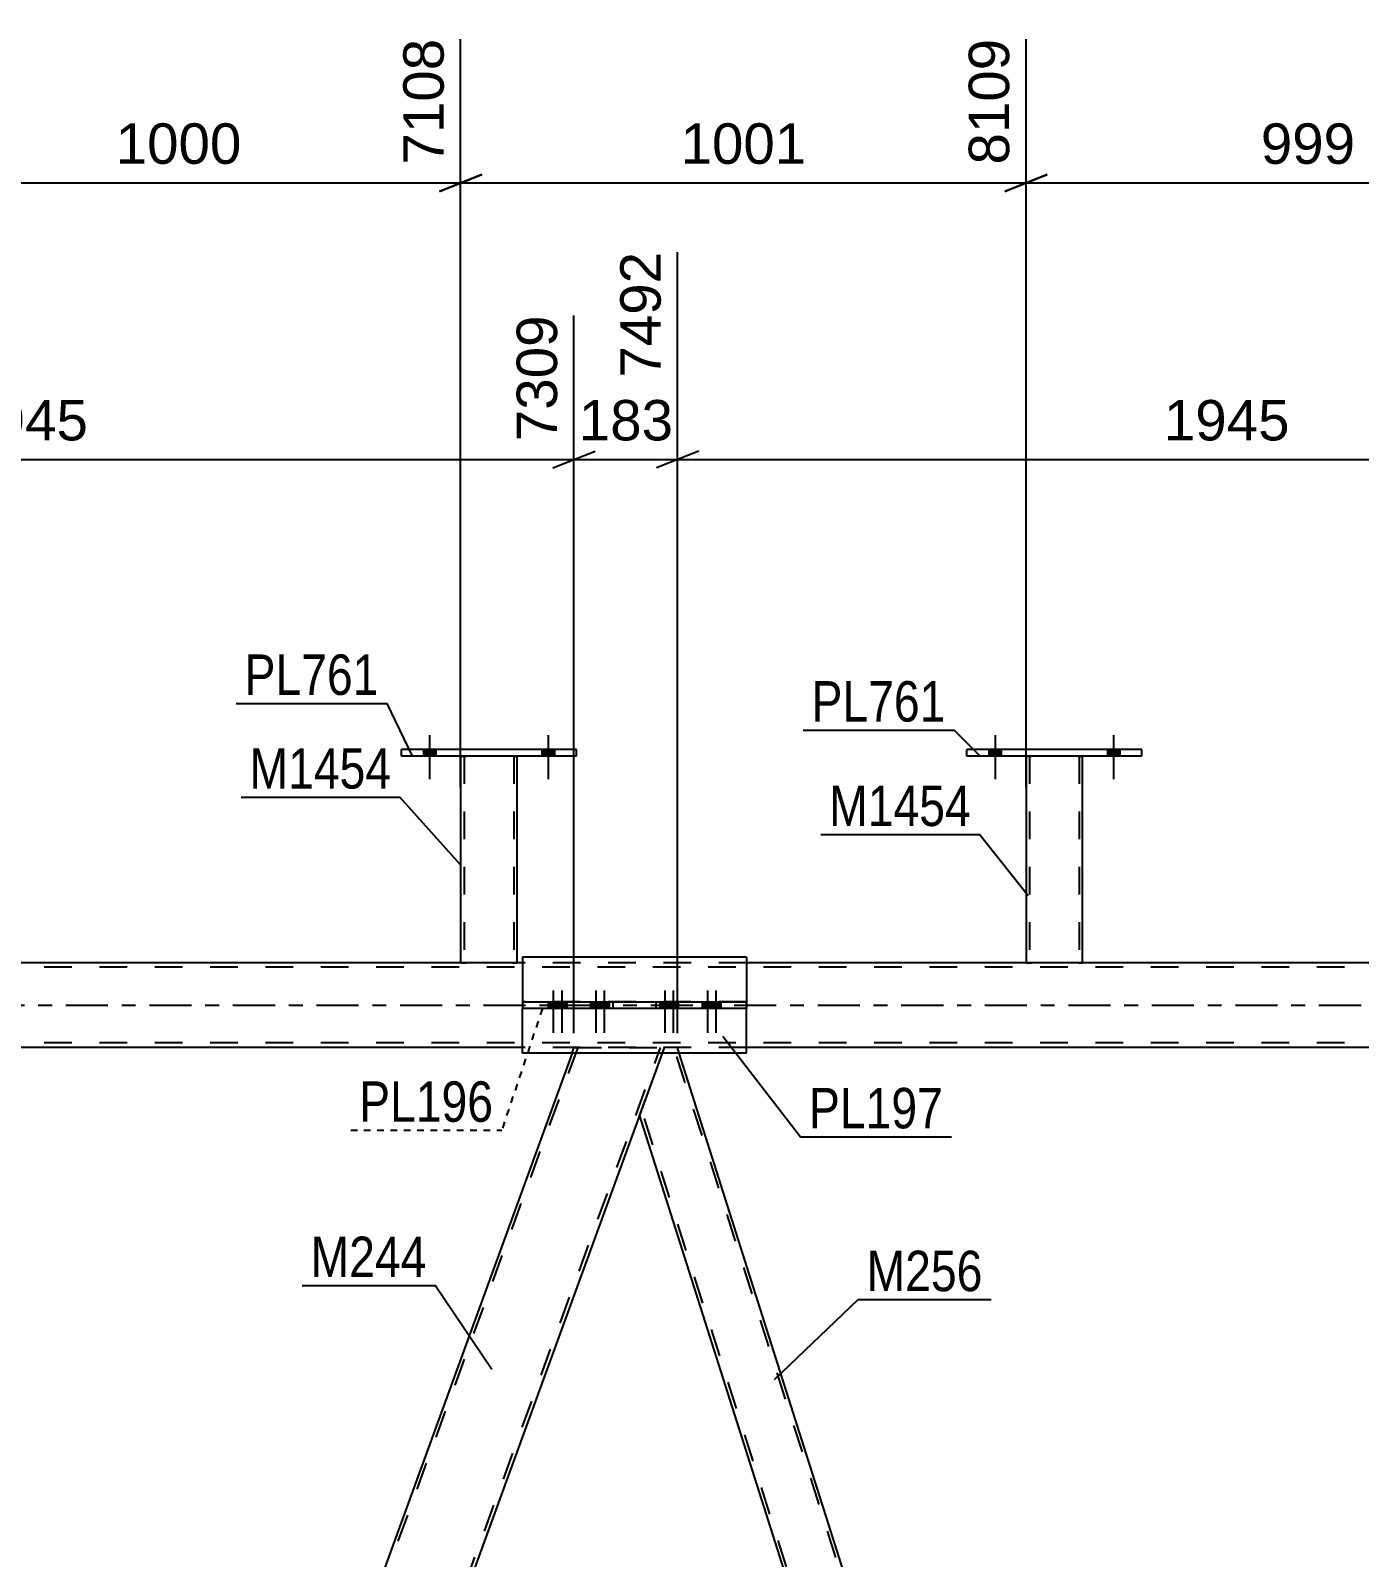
# Model space of a CAD drawing. Header units: millimetres. Extents: x -121 to 720, y -404 to 190.
# Drawn here: x 230.8 to 324.9, y -39.1 to 69.1 of the extents above; entities that cross this region are included whole.
import ezdxf

# ---------------------------------------------------------------- set-up
doc = ezdxf.new("R2010")
doc.units = ezdxf.units.MM
for name, pattern in [('DXK_LINE_DOT2', [3.9198, 1.9599, -1.9599]), ('DXK_LINE_DOT3', [5.9187, 2.979, -0.9799, 0.9799, -0.9799]), ('DXK_LINE_DOT4', [0.9408, 0.4704, -0.4704])]:
    doc.linetypes.add(name, pattern=pattern)
doc.styles.add('Arial', font='ARIAL.TTF', dxfattribs={"height": 0.2})
doc.styles.add('Arial Narrow', font='ARIALN.TTF', dxfattribs={"height": 0.2})

# ---------------------------------------------------------------- blocks, each defined once
blk = doc.blocks.new('Part-318886794-4187 - 3431')
at = {"color": 2, "linetype": 'Continuous'}
for p, q in [((265.66, 0.24), (265.66, 0.24)), ((265.66, 0.24), (281.52, 0.24)), ((265.66, 0.24), (265.66, -0.24)), ((272.07, -0.24), (272.07, 0.24)), ((275.11, -0.24), (275.11, 0.24)), ((281.52, 0.24), (281.52, 0.24)), ((281.52, -0.24), (281.52, 0.24)), ((281.52, -0.24), (265.66, -0.24))]:
    blk.add_line(p, q, dxfattribs=at)
at = {"color": 7, "linetype": 'DXK_LINE_DOT2'}
for p, q in [((281.52, 0.24), (265.66, 0.24)), ((265.66, 0.24), (265.66, 0.24)), ((281.52, 0.24), (281.52, 0.24)), ((281.52, -0.24), (265.66, -0.24))]:
    blk.add_line(p, q, dxfattribs=at)
blk = doc.blocks.new('Bolt-318886794-3736 - 3431')
at = {"linetype": 'Continuous'}
for points in [[(258.63, 17.64), (259.51, 17.64), (259.51, 18.12), (258.63, 18.12)], [(267.03, 17.64), (267.91, 17.64), (267.91, 18.12), (267.03, 18.12)]]:
    blk.add_hatch(color=1, dxfattribs=at).paths.add_polyline_path(points)
at = {"color": 1, "linetype": 'Continuous'}
for p, q in [((259.07, 19.12), (259.07, 16)), ((267.47, 19.12), (267.47, 16)), ((258.63, 18.12), (258.63, 17.64)), ((259.51, 18.12), (259.51, 17.64)), ((267.03, 18.12), (267.03, 17.64)), ((267.91, 18.12), (267.91, 17.64))]:
    blk.add_line(p, q, dxfattribs=at)
blk = doc.blocks.new('Part-318886794-3437 - 3431')
at = {"color": 2, "linetype": 'Continuous'}
for p, q in [((297.13, 17.64), (297.13, 18.12)), ((309.53, 18.12), (297.13, 18.12)), ((309.53, 17.64), (297.13, 17.64)), ((309.53, 17.64), (309.53, 18.12))]:
    blk.add_line(p, q, dxfattribs=at)
blk = doc.blocks.new('Part-318886794-3538 - 3431')
at = {"color": 7, "linetype": 'DXK_LINE_DOT2'}
for p, q in [((637.47, 2.68), (-23.04, 2.68)), ((281.52, 3), (265.66, 3)), ((637.47, -2.68), (-23.04, -2.68)), ((281.52, -3), (265.66, -3))]:
    blk.add_line(p, q, dxfattribs=at)
at = {"color": 2, "linetype": 'Continuous'}
for p, q in [((265.66, 3), (196.38, 3)), ((350.8, 3), (281.52, 3)), ((265.66, -3), (196.38, -3)), ((350.8, -3), (281.52, -3))]:
    blk.add_line(p, q, dxfattribs=at)
at = {"color": 7, "linetype": 'DXK_LINE_DOT3'}
blk.add_line((-33.04, 0), (637.47, 0), dxfattribs=at)
blk = doc.blocks.new('Bolt-318886794-4003 - 3431')
at = {"linetype": 'Continuous'}
for points in [[(268.19, 0.24), (267.47, 0.24), (267.47, -0.24), (268.19, -0.24)], [(268.79, 0.24), (268.07, 0.24), (268.07, -0.24), (268.79, -0.24)], [(271.2, 0.24), (270.48, 0.24), (270.48, -0.24), (271.2, -0.24)], [(271.8, 0.24), (271.08, 0.24), (271.08, -0.24), (271.8, -0.24)]]:
    blk.add_hatch(color=1, dxfattribs=at).paths.add_polyline_path(points)
at = {"color": 1, "linetype": 'Continuous'}
for p, q in [((267.47, 0.24), (267.47, -0.24)), ((267.83, 1.04), (267.83, -1.96)), ((268.07, 0.24), (268.07, -0.24)), ((268.19, 0.24), (268.19, -0.24)), ((268.43, 1.04), (268.43, -1.96)), ((268.79, 0.24), (268.79, -0.24)), ((270.48, 0.24), (270.48, -0.24)), ((270.84, 1.04), (270.84, -1.96)), ((271.08, 0.24), (271.08, -0.24)), ((271.2, 0.24), (271.2, -0.24)), ((271.44, 1.04), (271.44, -1.96)), ((271.8, 0.24), (271.8, -0.24))]:
    blk.add_line(p, q, dxfattribs=at)
blk = doc.blocks.new('Part-318886794-3675 - 3431')
at = {"color": 2, "linetype": 'Continuous'}
for p, q in [((261.27, 17.64), (261.27, 3)), ((265.27, 3), (265.27, 17.64))]:
    blk.add_line(p, q, dxfattribs=at)
at = {"color": 7, "linetype": 'DXK_LINE_DOT2'}
for p, q in [((261.27, 17.64), (261.27, 17.64)), ((261.27, 17.64), (261.27, 17.64)), ((261.27, 17.64), (261.27, 17.64)), ((261.31, 17.64), (261.27, 17.64)), ((261.27, 17.64), (261.31, 17.64)), ((261.41, 17.64), (261.31, 17.64)), ((261.31, 17.64), (261.41, 17.64)), ((261.53, 17.64), (261.41, 17.64)), ((261.41, 17.64), (261.57, 17.64)), ((261.51, 17.64), (261.51, 17.64)), ((261.51, 17.64), (261.51, 3)), ((261.53, 17.64), (261.51, 17.64)), ((261.51, 17.64), (261.53, 17.64)), ((264.98, 17.64), (261.53, 17.64)), ((261.58, 17.64), (261.53, 17.64)), ((261.53, 17.64), (261.58, 17.64)), ((264.98, 17.64), (261.57, 17.64)), ((264.88, 17.64), (261.58, 17.64)), ((261.58, 17.64), (261.66, 17.64)), ((264.96, 17.64), (261.66, 17.64)), ((264.96, 17.64), (264.88, 17.64)), ((265.01, 17.64), (264.96, 17.64)), ((264.96, 17.64), (265.01, 17.64)), ((264.98, 17.64), (265.13, 17.64)), ((265.13, 17.64), (264.98, 17.64)), ((265.03, 17.64), (265.01, 17.64)), ((265.01, 17.64), (265.03, 17.64)), ((265.03, 17.64), (265.03, 17.64)), ((265.03, 17.64), (265.03, 3)), ((265.13, 17.64), (265.24, 17.64)), ((265.24, 17.64), (265.13, 17.64)), ((265.24, 17.64), (265.27, 17.64)), ((265.27, 17.64), (265.24, 17.64)), ((265.27, 17.64), (265.27, 17.64)), ((265.27, 17.64), (265.27, 17.64)), ((265.27, 17.64), (265.27, 17.64)), ((261.27, 3), (261.27, 3)), ((261.27, 3), (261.27, 3)), ((261.31, 3), (261.27, 3)), ((261.27, 3), (261.31, 3)), ((261.41, 3), (261.31, 3)), ((261.31, 3), (261.41, 3)), ((261.57, 3), (261.41, 3)), ((261.41, 3), (261.57, 3)), ((261.53, 3), (261.51, 3)), ((261.51, 3), (261.53, 3)), ((261.58, 3), (261.53, 3)), ((261.53, 3), (261.58, 3)), ((264.98, 3), (261.57, 3)), ((264.98, 3), (261.57, 3)), ((264.88, 3), (261.58, 3)), ((261.58, 3), (261.66, 3)), ((264.96, 3), (261.66, 3)), ((264.96, 3), (264.88, 3)), ((265.01, 3), (264.96, 3)), ((264.96, 3), (265.01, 3)), ((264.98, 3), (265.13, 3)), ((265.13, 3), (264.98, 3)), ((265.03, 3), (265.01, 3)), ((265.01, 3), (265.03, 3)), ((265.13, 3), (265.24, 3)), ((265.24, 3), (265.13, 3)), ((265.24, 3), (265.27, 3)), ((265.27, 3), (265.24, 3)), ((265.27, 3), (265.27, 3)), ((265.27, 3), (265.27, 3)), ((265.27, 3), (265.27, 3))]:
    blk.add_line(p, q, dxfattribs=at)
blk = doc.blocks.new('Part-318886794-3680 - 3431')
at = {"color": 2, "linetype": 'Continuous'}
for p, q in [((257.07, 17.64), (257.07, 18.12)), ((269.47, 18.12), (257.07, 18.12)), ((269.47, 17.64), (257.07, 17.64)), ((269.47, 17.64), (269.47, 18.12))]:
    blk.add_line(p, q, dxfattribs=at)
blk = doc.blocks.new('Part-318886794-3685 - 3431')
at = {"color": 2, "linetype": 'Continuous'}
for p, q in [((301.33, 17.64), (301.33, 3)), ((305.33, 3), (305.33, 17.64))]:
    blk.add_line(p, q, dxfattribs=at)
at = {"color": 7, "linetype": 'DXK_LINE_DOT2'}
for p, q in [((301.33, 17.64), (301.33, 17.64)), ((301.33, 17.64), (301.33, 17.64)), ((301.33, 17.64), (301.33, 17.64)), ((301.36, 17.64), (301.33, 17.64)), ((301.33, 17.64), (301.36, 17.64)), ((301.47, 17.64), (301.36, 17.64)), ((301.36, 17.64), (301.47, 17.64)), ((301.58, 17.64), (301.47, 17.64)), ((301.47, 17.64), (301.62, 17.64)), ((301.57, 17.64), (301.57, 17.64)), ((301.57, 17.64), (301.57, 3)), ((301.58, 17.64), (301.57, 17.64)), ((301.57, 17.64), (301.58, 17.64)), ((305.03, 17.64), (301.58, 17.64)), ((301.64, 17.64), (301.58, 17.64)), ((301.58, 17.64), (301.64, 17.64)), ((305.03, 17.64), (301.62, 17.64)), ((304.94, 17.64), (301.64, 17.64)), ((301.64, 17.64), (301.71, 17.64)), ((305.01, 17.64), (301.71, 17.64)), ((305.01, 17.64), (304.94, 17.64)), ((305.07, 17.64), (305.01, 17.64)), ((305.01, 17.64), (305.07, 17.64)), ((305.03, 17.64), (305.18, 17.64)), ((305.18, 17.64), (305.03, 17.64)), ((305.09, 17.64), (305.07, 17.64)), ((305.07, 17.64), (305.09, 17.64)), ((305.09, 17.64), (305.09, 17.64)), ((305.09, 17.64), (305.09, 3)), ((305.18, 17.64), (305.29, 17.64)), ((305.29, 17.64), (305.18, 17.64)), ((305.29, 17.64), (305.33, 17.64)), ((305.33, 17.64), (305.29, 17.64)), ((305.33, 17.64), (305.33, 17.64)), ((305.33, 17.64), (305.33, 17.64)), ((305.33, 17.64), (305.33, 17.64)), ((301.33, 3), (301.33, 3)), ((301.33, 3), (301.33, 3)), ((301.36, 3), (301.33, 3)), ((301.33, 3), (301.36, 3)), ((301.47, 3), (301.36, 3)), ((301.36, 3), (301.47, 3)), ((301.62, 3), (301.47, 3)), ((301.47, 3), (301.62, 3)), ((301.58, 3), (301.57, 3)), ((301.57, 3), (301.58, 3)), ((301.64, 3), (301.58, 3)), ((301.58, 3), (301.64, 3)), ((305.03, 3), (301.62, 3)), ((305.03, 3), (301.62, 3)), ((304.94, 3), (301.64, 3)), ((301.64, 3), (301.71, 3)), ((305.01, 3), (301.71, 3)), ((305.01, 3), (304.94, 3)), ((305.07, 3), (305.01, 3)), ((305.01, 3), (305.07, 3)), ((305.03, 3), (305.18, 3)), ((305.18, 3), (305.03, 3)), ((305.09, 3), (305.07, 3)), ((305.07, 3), (305.09, 3)), ((305.18, 3), (305.29, 3)), ((305.29, 3), (305.18, 3)), ((305.29, 3), (305.33, 3)), ((305.33, 3), (305.29, 3)), ((305.33, 3), (305.33, 3)), ((305.33, 3), (305.33, 3)), ((305.33, 3), (305.33, 3))]:
    blk.add_line(p, q, dxfattribs=at)
blk = doc.blocks.new('Bolt-318886794-3735 - 3431')
at = {"linetype": 'Continuous'}
for points in [[(258.63, 17.64), (259.51, 17.64), (259.51, 18.12), (258.63, 18.12)], [(267.03, 17.64), (267.91, 17.64), (267.91, 18.12), (267.03, 18.12)]]:
    blk.add_hatch(color=1, dxfattribs=at).paths.add_polyline_path(points)
at = {"color": 1, "linetype": 'Continuous'}
for p, q in [((259.07, 19.12), (259.07, 16)), ((267.47, 19.12), (267.47, 16)), ((258.63, 18.12), (258.63, 17.64)), ((259.51, 18.12), (259.51, 17.64)), ((267.03, 18.12), (267.03, 17.64)), ((267.91, 18.12), (267.91, 17.64))]:
    blk.add_line(p, q, dxfattribs=at)
blk = doc.blocks.new('Bolt-318886794-3806 - 3431')
at = {"linetype": 'Continuous'}
for points in [[(298.69, 17.64), (299.57, 17.64), (299.57, 18.12), (298.69, 18.12)], [(307.09, 17.64), (307.97, 17.64), (307.97, 18.12), (307.09, 18.12)]]:
    blk.add_hatch(color=1, dxfattribs=at).paths.add_polyline_path(points)
at = {"color": 1, "linetype": 'Continuous'}
for p, q in [((299.13, 19.12), (299.13, 16)), ((307.53, 19.12), (307.53, 16)), ((298.69, 18.12), (298.69, 17.64)), ((299.57, 18.12), (299.57, 17.64)), ((307.09, 18.12), (307.09, 17.64)), ((307.97, 18.12), (307.97, 17.64))]:
    blk.add_line(p, q, dxfattribs=at)
blk = doc.blocks.new('Part-318886794-3836 - 3431')
at = {"color": 7, "linetype": 'DXK_LINE_DOT2'}
for p, q in [((275.69, -3), (273.95, -7.77)), ((276.64, -3), (275.69, -3)), ((312.73, -117.6), (276.39, -3)), ((276.76, -3.4), (276.64, -3)), ((310.43, -122), (274.09, -7.4))]:
    blk.add_line(p, q, dxfattribs=at)
at = {"color": 2, "linetype": 'Continuous'}
for p, q in [((312.86, -117.23), (276.76, -3.4)), ((310.05, -121.6), (273.95, -7.77))]:
    blk.add_line(p, q, dxfattribs=at)
blk = doc.blocks.new('Bolt-318886794-3951 - 3431')
at = {"linetype": 'Continuous'}
for points in [[(298.69, 17.64), (299.57, 17.64), (299.57, 18.12), (298.69, 18.12)], [(307.09, 17.64), (307.97, 17.64), (307.97, 18.12), (307.09, 18.12)]]:
    blk.add_hatch(color=1, dxfattribs=at).paths.add_polyline_path(points)
at = {"color": 1, "linetype": 'Continuous'}
for p, q in [((299.13, 19.12), (299.13, 16)), ((307.53, 19.12), (307.53, 16)), ((298.69, 18.12), (298.69, 17.64)), ((299.57, 18.12), (299.57, 17.64)), ((307.09, 18.12), (307.09, 17.64)), ((307.97, 18.12), (307.97, 17.64))]:
    blk.add_line(p, q, dxfattribs=at)
blk = doc.blocks.new('Part-318886794-3966 - 3431')
at = {"color": 7, "linetype": 'DXK_LINE_DOT2'}
for p, q in [((269.56, -3), (226.25, -122)), ((232.12, -122), (275.43, -3)), ((269.16, -3.4), (269.3, -3)), ((269.3, -3), (275.69, -3)), ((275.69, -3), (275.54, -3.4))]:
    blk.add_line(p, q, dxfattribs=at)
at = {"color": 2, "linetype": 'Continuous'}
for p, q in [((269.16, -3.4), (226.14, -121.6)), ((275.54, -3.4), (232.52, -121.6))]:
    blk.add_line(p, q, dxfattribs=at)
blk = doc.blocks.new('Bolt-318886794-4002 - 3431')
at = {"linetype": 'Continuous'}
for points in [[(276.09, 0.24), (275.37, 0.24), (275.37, -0.24), (276.09, -0.24)], [(276.69, 0.24), (275.97, 0.24), (275.97, -0.24), (276.69, -0.24)], [(279.11, 0.24), (278.39, 0.24), (278.39, -0.24), (279.11, -0.24)], [(279.71, 0.24), (278.99, 0.24), (278.99, -0.24), (279.71, -0.24)]]:
    blk.add_hatch(color=1, dxfattribs=at).paths.add_polyline_path(points)
at = {"color": 1, "linetype": 'Continuous'}
for p, q in [((275.37, 0.24), (275.37, -0.24)), ((275.73, 1.04), (275.73, -1.96)), ((275.97, 0.24), (275.97, -0.24)), ((276.09, 0.24), (276.09, -0.24)), ((276.33, 1.04), (276.33, -1.96)), ((276.69, 0.24), (276.69, -0.24)), ((278.39, 0.24), (278.39, -0.24)), ((278.75, 1.04), (278.75, -1.96)), ((278.99, 0.24), (278.99, -0.24)), ((279.11, 0.24), (279.11, -0.24)), ((279.35, 1.04), (279.35, -1.96)), ((279.71, 0.24), (279.71, -0.24))]:
    blk.add_line(p, q, dxfattribs=at)
blk = doc.blocks.new('Part-318886794-4008 - 3431')
at = {"color": 2, "linetype": 'Continuous'}
for p, q in [((281.52, 3.4), (265.66, 3.4)), ((265.66, 3.4), (265.66, 0.24)), ((281.52, 3.4), (281.52, 0.24)), ((265.66, -3.4), (265.66, -0.24)), ((281.52, -3.4), (281.52, -0.24)), ((281.52, -3.4), (265.66, -3.4))]:
    blk.add_line(p, q, dxfattribs=at)
at = {"color": 7, "linetype": 'DXK_LINE_DOT2'}
for p, q in [((265.66, 0.24), (265.66, -0.24)), ((281.52, 0.24), (281.52, -0.24))]:
    blk.add_line(p, q, dxfattribs=at)
blk = doc.blocks.new('StraightDimension-318886794-4975 - 3431')
at = {"color": 7, "linetype": 'Continuous'}
for p, q in [((276.64, -2), (276.64, 53.36)), ((269.3, -2), (269.3, 48.86)), ((267.8, 38.06), (270.8, 39.26)), ((278.14, 39.26), (275.14, 38.06)), ((269.3, 38.66), (276.64, 38.66))]:
    blk.add_line(p, q, dxfattribs=at)
at = {"color": 0}
blk.add_wipeout([(276.91, 39.41), (276.91, 43.61), (269.04, 43.61), (269.04, 39.41)], dxfattribs=at)
at = {"color": 3, "style": 'Arial'}
blk.add_text('183', height=2.865, dxfattribs=at).set_placement((269.64, 40.01))
at = {"color": 0, "linetype": 'Continuous'}
blk.add_wipeout([(276.04, 53.96), (271.84, 53.96), (271.84, 43.86), (276.04, 43.86)], dxfattribs=at)
at = {"color": 3, "linetype": 'Continuous', "style": 'Arial'}
blk.add_text('7492', height=2.865, rotation=90.0002, dxfattribs=at).set_placement((275.44, 44.46))
blk = doc.blocks.new('StraightDimension-318886794-5131 - 3431')
at = {"color": 7, "linetype": 'Continuous'}
for p, q in [((191.5, -2), (191.5, 53.36)), ((269.3, -2), (269.3, 48.86)), ((193, 39.26), (190, 38.06)), ((267.8, 38.06), (270.8, 39.26)), ((191.5, 38.66), (269.3, 38.66))]:
    blk.add_line(p, q, dxfattribs=at)
at = {"color": 0}
blk.add_wipeout([(235.45, 39.41), (235.45, 43.61), (225.36, 43.61), (225.36, 39.41)], dxfattribs=at)
at = {"color": 3, "style": 'Arial'}
blk.add_text('1945', height=2.865, dxfattribs=at).set_placement((225.96, 40.01))
at = {"color": 0, "linetype": 'Continuous'}
blk.add_wipeout([(268.7, 49.46), (264.5, 49.46), (264.5, 39.36), (268.7, 39.36)], dxfattribs=at)
at = {"color": 3, "linetype": 'Continuous', "style": 'Arial'}
blk.add_text('7309', height=2.865, rotation=90.0002, dxfattribs=at).set_placement((268.1, 39.96))
blk = doc.blocks.new('StraightDimension-318886794-4286 - 3431')
at = {"color": 7, "linetype": 'Continuous'}
for p, q in [((221.27, 18.64), (221.27, 68.45)), ((261.27, 15.44), (261.27, 68.45)), ((222.77, 58.86), (219.77, 57.66)), ((259.77, 57.66), (262.77, 58.86)), ((221.27, 58.26), (261.27, 58.26))]:
    blk.add_line(p, q, dxfattribs=at)
at = {"color": 0}
blk.add_wipeout([(246.32, 59.01), (246.32, 63.21), (236.23, 63.21), (236.23, 59.01)], dxfattribs=at)
at = {"color": 3, "style": 'Arial'}
blk.add_text('1000', height=2.865, dxfattribs=at).set_placement((236.83, 59.61))
at = {"color": 0, "linetype": 'Continuous'}
blk.add_wipeout([(260.67, 69.05), (256.47, 69.05), (256.47, 58.96), (260.67, 58.96)], dxfattribs=at)
at = {"color": 3, "linetype": 'Continuous', "style": 'Arial'}
blk.add_text('7108', height=2.865, rotation=90.0002, dxfattribs=at).set_placement((260.07, 59.56))
blk = doc.blocks.new('StraightDimension-318886794-4296 - 3431')
at = {"color": 7, "linetype": 'Continuous'}
for p, q in [((261.27, 15.44), (261.27, 68.45)), ((301.33, 15.44), (301.33, 68.45)), ((262.77, 58.86), (259.77, 57.66)), ((299.83, 57.66), (302.83, 58.86)), ((261.27, 58.26), (301.33, 58.26))]:
    blk.add_line(p, q, dxfattribs=at)
at = {"color": 0}
blk.add_wipeout([(286.35, 59.01), (286.35, 63.21), (276.25, 63.21), (276.25, 59.01)], dxfattribs=at)
at = {"color": 3, "style": 'Arial'}
blk.add_text('1001', height=2.865, dxfattribs=at).set_placement((276.85, 59.61))
at = {"color": 0, "linetype": 'Continuous'}
blk.add_wipeout([(300.73, 69.05), (296.53, 69.05), (296.53, 58.96), (300.73, 58.96)], dxfattribs=at)
at = {"color": 3, "linetype": 'Continuous', "style": 'Arial'}
blk.add_text('8109', height=2.865, rotation=90.0002, dxfattribs=at).set_placement((300.13, 59.56))
blk = doc.blocks.new('StraightDimension-318886794-4306 - 3431')
at = {"color": 7, "linetype": 'Continuous'}
for p, q in [((301.33, 15.44), (301.33, 68.45)), ((341.28, 15.44), (341.28, 68.45)), ((302.83, 58.86), (299.83, 57.66)), ((339.78, 57.66), (342.78, 58.86)), ((301.33, 58.26), (341.28, 58.26))]:
    blk.add_line(p, q, dxfattribs=at)
at = {"color": 0}
blk.add_wipeout([(325.24, 59.01), (325.24, 63.21), (317.36, 63.21), (317.36, 59.01)], dxfattribs=at)
at = {"color": 3, "style": 'Arial'}
blk.add_text('999', height=2.865, dxfattribs=at).set_placement((317.96, 59.61))
at = {"color": 0, "linetype": 'Continuous'}
blk.add_wipeout([(340.68, 69.05), (336.48, 69.05), (336.48, 58.96), (340.68, 58.96)], dxfattribs=at)
at = {"color": 3, "linetype": 'Continuous', "style": 'Arial'}
blk.add_text('9108', height=2.865, rotation=90.0002, dxfattribs=at).set_placement((340.08, 59.56))
blk = doc.blocks.new('StraightDimension-318886794-4995 - 3431')
at = {"color": 7, "linetype": 'Continuous'}
for p, q in [((276.64, -2), (276.64, 53.36)), ((354.44, -2), (354.44, 48.86)), ((278.14, 39.26), (275.14, 38.06)), ((352.94, 38.06), (355.94, 39.26)), ((276.64, 38.66), (354.44, 38.66))]:
    blk.add_line(p, q, dxfattribs=at)
at = {"color": 0}
blk.add_wipeout([(320.58, 39.41), (320.58, 43.61), (310.49, 43.61), (310.49, 39.41)], dxfattribs=at)
at = {"color": 3, "style": 'Arial'}
blk.add_text('1945', height=2.865, dxfattribs=at).set_placement((311.09, 40.01))
at = {"color": 0, "linetype": 'Continuous'}
blk.add_wipeout([(353.84, 49.46), (349.64, 49.46), (349.64, 39.36), (353.84, 39.36)], dxfattribs=at)
at = {"color": 3, "linetype": 'Continuous', "style": 'Arial'}
blk.add_text('9437', height=2.865, rotation=90.0002, dxfattribs=at).set_placement((353.24, 39.96))
blk = doc.blocks.new('Mark-318886794-3433 - 3431')
at = {"color": 30, "linetype": 'Continuous'}
for p in [(285.53, 19.49), (298.07, 17.64)]:
    blk.add_line(p, (296.24, 19.49), dxfattribs=at)
at = {"color": 0}
blk.add_wipeout([(295.64, 20.09), (295.64, 23.09), (286.13, 23.09), (286.13, 20.09)], dxfattribs=at)
blk.add_wipeout([(295.64, 20.09), (295.64, 23.09), (286.13, 23.09), (286.13, 20.09)], dxfattribs=at)
at = {"color": 3, "style": 'Arial Narrow'}
blk.add_text('PL761', height=2.863, dxfattribs=at).set_placement((286.13, 20.09))
blk = doc.blocks.new('Mark-318886794-3671 - 3431')
at = {"color": 30, "linetype": 'Continuous'}
for p in [(245.71, 14.74), (261.27, 9.93)]:
    blk.add_line(p, (256.96, 14.74), dxfattribs=at)
at = {"color": 0}
blk.add_wipeout([(256.36, 15.34), (256.36, 18.34), (246.31, 18.34), (246.31, 15.34)], dxfattribs=at)
blk.add_wipeout([(256.36, 15.34), (256.36, 18.34), (246.31, 18.34), (246.31, 15.34)], dxfattribs=at)
at = {"color": 3, "style": 'Arial Narrow'}
blk.add_text('M1454', height=2.863, dxfattribs=at).set_placement((246.31, 15.34))
blk = doc.blocks.new('Mark-318886794-3676 - 3431')
at = {"color": 30, "linetype": 'Continuous'}
for p in [(245.36, 21.38), (257.86, 17.64)]:
    blk.add_line(p, (256.07, 21.38), dxfattribs=at)
at = {"color": 0}
blk.add_wipeout([(255.47, 21.98), (255.47, 24.98), (245.96, 24.98), (245.96, 21.98)], dxfattribs=at)
blk.add_wipeout([(255.47, 21.98), (255.47, 24.98), (245.96, 24.98), (245.96, 21.98)], dxfattribs=at)
at = {"color": 3, "style": 'Arial Narrow'}
blk.add_text('PL761', height=2.863, dxfattribs=at).set_placement((245.96, 21.98))
blk = doc.blocks.new('Mark-318886794-3681 - 3431')
at = {"color": 30, "linetype": 'Continuous'}
for p in [(286.78, 12.09), (301.48, 7.74)]:
    blk.add_line(p, (298.03, 12.09), dxfattribs=at)
at = {"color": 0}
blk.add_wipeout([(297.43, 12.69), (297.43, 15.69), (287.38, 15.69), (287.38, 12.69)], dxfattribs=at)
blk.add_wipeout([(297.43, 12.69), (297.43, 15.69), (287.38, 15.69), (287.38, 12.69)], dxfattribs=at)
at = {"color": 3, "style": 'Arial Narrow'}
blk.add_text('M1454', height=2.863, dxfattribs=at).set_placement((287.38, 12.69))
blk = doc.blocks.new('Mark-318886794-3832 - 3431')
at = {"color": 30, "linetype": 'Continuous'}
for p, q in [((283.5, -26.53), (289.43, -20.87)), ((289.43, -20.87), (298.85, -20.87))]:
    blk.add_line(p, q, dxfattribs=at)
at = {"color": 0}
blk.add_wipeout([(298.25, -20.27), (298.25, -17.27), (290.03, -17.27), (290.03, -20.27)], dxfattribs=at)
blk.add_wipeout([(298.25, -20.27), (298.25, -17.27), (290.03, -17.27), (290.03, -20.27)], dxfattribs=at)
at = {"color": 3, "style": 'Arial Narrow'}
blk.add_text('M256', height=2.863, dxfattribs=at).set_placement((290.03, -20.27))
blk = doc.blocks.new('Mark-318886794-3962 - 3431')
at = {"color": 30, "linetype": 'Continuous'}
for p in [(250.04, -19.87), (263.49, -25.82)]:
    blk.add_line(p, (259.46, -19.87), dxfattribs=at)
at = {"color": 0}
blk.add_wipeout([(258.86, -19.27), (258.86, -16.27), (250.64, -16.27), (250.64, -19.27)], dxfattribs=at)
blk.add_wipeout([(258.86, -19.27), (258.86, -16.27), (250.64, -16.27), (250.64, -19.27)], dxfattribs=at)
at = {"color": 3, "style": 'Arial Narrow'}
blk.add_text('M244', height=2.863, dxfattribs=at).set_placement((250.64, -19.27))
blk = doc.blocks.new('Mark-318886794-4004 - 3431')
at = {"color": 30, "linetype": 'Continuous'}
for p, q in [((279.84, -2.21), (285.35, -9.33)), ((285.35, -9.33), (296.05, -9.33))]:
    blk.add_line(p, q, dxfattribs=at)
at = {"color": 0}
blk.add_wipeout([(295.45, -8.73), (295.45, -5.73), (285.95, -5.73), (285.95, -8.73)], dxfattribs=at)
blk.add_wipeout([(295.45, -8.73), (295.45, -5.73), (285.95, -5.73), (285.95, -8.73)], dxfattribs=at)
at = {"color": 3, "style": 'Arial Narrow'}
blk.add_text('PL197', height=2.863, dxfattribs=at).set_placement((285.95, -8.73))
blk = doc.blocks.new('Mark-318886794-4183 - 3431')
at = {"color": 30, "linetype": 'DXK_LINE_DOT4'}
for p in [(267.06, -0.24), (253.48, -8.87)]:
    blk.add_line(p, (264.18, -8.87), dxfattribs=at)
at = {"color": 0}
blk.add_wipeout([(263.58, -8.27), (263.58, -5.27), (254.08, -5.27), (254.08, -8.27)], dxfattribs=at)
blk.add_wipeout([(263.58, -8.27), (263.58, -5.27), (254.08, -5.27), (254.08, -8.27)], dxfattribs=at)
at = {"color": 3, "style": 'Arial Narrow'}
blk.add_text('PL196', height=2.863, dxfattribs=at).set_placement((254.08, -8.27))

msp = doc.modelspace()

# ---------------------------------------------------------------- block references
for name in ['Bolt-318886794-3736 - 3431', 'Bolt-318886794-3735 - 3431', 'Bolt-318886794-3806 - 3431', 'Bolt-318886794-3951 - 3431', 'Part-318886794-3680 - 3431', 'Part-318886794-3675 - 3431', 'Part-318886794-3437 - 3431', 'Part-318886794-3685 - 3431', 'Part-318886794-4008 - 3431', 'Part-318886794-3538 - 3431', 'Part-318886794-4187 - 3431', 'Bolt-318886794-4003 - 3431', 'Bolt-318886794-4002 - 3431', 'Part-318886794-3966 - 3431', 'Part-318886794-3836 - 3431']:
    msp.add_blockref(name, (0, 0))

# ---------------------------------------------------------------- next in the draw order: block references
for name in ['StraightDimension-318886794-4975 - 3431', 'Mark-318886794-3962 - 3431', 'Mark-318886794-3832 - 3431']:
    msp.add_blockref(name, (0, 0))

# ---------------------------------------------------------------- next in the draw order: block references
msp.add_blockref('StraightDimension-318886794-5131 - 3431', (0, 0))

# ---------------------------------------------------------------- next in the draw order: block references
for name in ['StraightDimension-318886794-4286 - 3431', 'Mark-318886794-4183 - 3431']:
    msp.add_blockref(name, (0, 0))

# ---------------------------------------------------------------- next in the draw order: block references
msp.add_blockref('StraightDimension-318886794-4296 - 3431', (0, 0))

# ---------------------------------------------------------------- next in the draw order: block references
for name in ['StraightDimension-318886794-4306 - 3431', 'Mark-318886794-3671 - 3431']:
    msp.add_blockref(name, (0, 0))

# ---------------------------------------------------------------- next in the draw order: block references
for name in ['StraightDimension-318886794-4995 - 3431', 'Mark-318886794-3676 - 3431']:
    msp.add_blockref(name, (0, 0))

# ---------------------------------------------------------------- next in the draw order: block references
for name in ['Mark-318886794-3433 - 3431', 'Mark-318886794-3681 - 3431', 'Mark-318886794-4004 - 3431']:
    msp.add_blockref(name, (0, 0))

doc.saveas('drawing.dxf')
